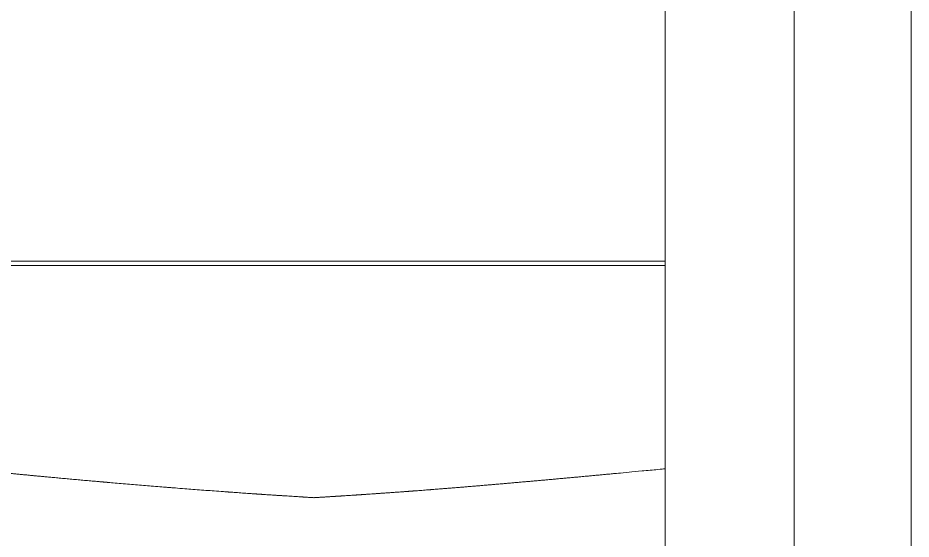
# Model space of a CAD drawing. Header units: millimetres. Extents: x -5 to 111, y -3 to 86.
# Drawn here: x 17.50786 to 17.546, y 48.02373 to 48.04601 of the extents above; entities that cross this region are included whole.
import ezdxf

# ---------------------------------------------------------------- set-up
doc = ezdxf.new("R2010")
doc.units = ezdxf.units.MM
doc.layers.add('A1I6----E-', color=3, linetype='Continuous', lineweight=25)

# ---------------------------------------------------------------- blocks, each defined once
blk = doc.blocks.new('Gruppe-422')
at = {"layer": 'A1I6----E-', "linetype": 'Continuous', "lineweight": 9}
for p, q in [((-33.259446, 5.529396), (-33.259446, 5.464397)), ((-33.254446, 5.464397), (-33.254446, 5.529396)), ((-33.264946, 5.492004), (-33.264946, 5.511791)), ((-33.264946, 5.492004), (-33.294946, 5.492004)), ((-33.264946, 5.491823), (-33.294946, 5.491823)), ((-33.264946, 5.491823), (-33.264946, 5.492004)), ((-33.264946, 5.491823), (-33.264946, 5.484849)), ((-33.264946, 5.484849), (-33.264946, 5.483137)), ((-33.264946, 5.483137), (-33.264946, 5.461717))]:
    blk.add_line(p, q, dxfattribs=at)
for points, weights, knots in [([(-33.294946, 5.483137), (-33.294263, 5.48307), (-33.29314, 5.482961), (-33.29223, 5.482874), (-33.291434, 5.482798), (-33.290676, 5.482728), (-33.289917, 5.482657), (-33.289159, 5.482591), (-33.288932, 5.482572), (-33.288705, 5.482552), (-33.287493, 5.482447), (-33.28628, 5.48235), (-33.286262, 5.482348), (-33.286245, 5.482347), (-33.284996, 5.482247), (-33.283747, 5.482156), (-33.283598, 5.482145), (-33.283448, 5.482134), (-33.282499, 5.482066), (-33.281548, 5.482004), (-33.281399, 5.481994), (-33.28125, 5.481985), (-33.280598, 5.481942), (-33.279946, 5.481903), (-33.279946, 5.481903), (-33.279946, 5.481903)], [1, 1, 1, 1, 1, 1, 0.999995378931, 1, 1, 1, 0.999994084271, 1, 1, 1, 0.999993319948, 1, 1, 1, 0.999992420558, 1, 1, 1, 0.999997855403, 1, 1, 1], [0, 0, 0, 1, 2, 3, 4, 4, 5, 5, 6, 6, 7, 7, 8, 8, 9, 9, 10, 10, 11, 11, 12, 12, 13, 13, 14, 14, 14]), ([(-33.279946, 5.481903), (-33.279464, 5.481932), (-33.278983, 5.481963), (-33.278876, 5.481969), (-33.278769, 5.481976), (-33.278073, 5.48202), (-33.277378, 5.482069), (-33.277143, 5.482085), (-33.276908, 5.482102), (-33.276028, 5.482163), (-33.275148, 5.482231), (-33.275021, 5.482241), (-33.274893, 5.482251), (-33.274269, 5.4823), (-33.273645, 5.482351), (-33.27302, 5.482402), (-33.272396, 5.482455), (-33.271772, 5.482509), (-33.271148, 5.482564), (-33.270524, 5.482619), (-33.2699, 5.482675), (-33.269275, 5.482732), (-33.268651, 5.482789), (-33.268027, 5.482847), (-33.266779, 5.482964), (-33.264985, 5.483133), (-33.264965, 5.483135), (-33.264946, 5.483137)], [1, 0.999998915041, 1, 1, 1, 0.999995312578, 1, 1, 1, 0.999991715566, 1, 1, 1, 0.999998078497, 1, 0.999998557058, 1, 0.9999989699, 1, 0.999999312729, 1, 0.999999586236, 1, 1, 1, 1, 1, 1], [0, 0, 0, 1, 1, 2, 2, 3, 3, 4, 4, 5, 5, 6, 6, 7, 7, 8, 8, 9, 9, 10, 10, 11, 11, 12, 13, 13, 14, 14, 14])]:
    blk.add_rational_spline(points, weights, degree=2, knots=knots, dxfattribs=at)

msp = doc.modelspace()

# ---------------------------------------------------------------- block references
at = {"layer": 'A1I6----E-'}
msp.add_blockref('Gruppe-422', (50.800446, 42.543603), dxfattribs=at)

doc.saveas('drawing.dxf')
